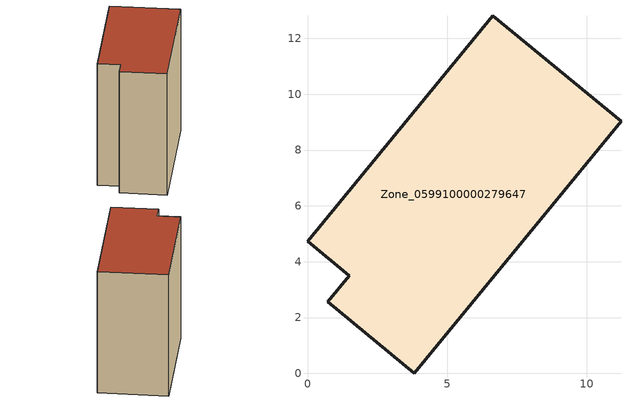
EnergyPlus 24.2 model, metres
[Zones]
Zone_0599100000279647
 floor ground (C_G): 0.72,2.57 1.49,3.5 0,4.73 6.64,12.82 11.23,9.03 3.83,0 z0
 wall outside (C_F): 1.49,3.5 0.72,2.57 3.83,0 11.23,9.03 6.64,12.82 0,4.73 1.49,3.5 z0:11.38
 roof outside (C_R): 6.64,12.82 0,4.73 1.49,3.5 0.72,2.57 3.83,0 11.23,9.03 z11.38
[BUILDING]
Pand.0599100000279647: North Axis=0; Terrain=City; Loads Convergence Tolerance Value=0.04; Temperature Convergence Tolerance Value=0.4; Solar Distribution=FullExterior; Maximum Number of Warmup Days=25; Minimum Number of Warmup Days=1
[Site:Location]
Rotterdam.The.Hague.AP_ZH_NLD Design_Conditions: Latitude=51.96; Longitude=4.45; Time Zone=1; Elevation=-4.5
[SITE:GROUNDTEMPERATURE:BUILDINGSURFACE]
18, 18, 18, 18, 18, 18, 18, 18, 18, 18, 18, 18
[MATERIAL] Thermal Absorptance=0.9; Solar Absorptance=0.7; Visible Absorptance=0.7
Name | Roughness | Thickness | Conductivity | Density | Specific Heat
G.TI.1946 | MediumSmooth | 0.15 | 1 | 540 | 1210
F.TI.1946 | Rough | 0.3 | 0.857143 | 1920 | 840
R.TI.1946 | MediumRough | 0.2 | 0.1 | 1500 | 1000
[CONSTRUCTION]
C_G: G.TI.1946
C_F: F.TI.1946
C_R: R.TI.1946
[ZONE]
Zone_0599100000279647: Type=1; Multiplier=1; Ceiling Height=Autocalculate; Volume=Autocalculate; Floor Area=autocalculate; Part of Total Floor Area=Yes
[ZONEINFILTRATION:DESIGNFLOWRATE]
Infil_Zone_0599100000279647: Zone or ZoneList or Space or SpaceList=Zone_0599100000279647; Schedule=AlwaysOn; Design Flow Rate Calculation Method=Flow/Area; Flow Rate per Floor Area=0.003; Constant Term Coefficient=1; Temperature Term Coefficient=0; Velocity Term Coefficient=0; Velocity Squared Term Coefficient=0
[HVACTEMPLATE:ZONE:IDEALLOADSAIRSYSTEM]
Zone_0599100000279647: Maximum Heating Supply Air Temperature=50; Minimum Cooling Supply Air Temperature=13; Maximum Heating Supply Air Humidity Ratio=0.0156; Minimum Cooling Supply Air Humidity Ratio=0.0077; Heating Limit=NoLimit; Cooling Limit=NoLimit; Dehumidification Control Type=ConstantSensibleHeatRatio; Cooling Sensible Heat Ratio=0.7; Dehumidification Setpoint=60; Humidification Control Type=None; Humidification Setpoint=30; Outdoor Air Method=None; Outdoor Air Flow Rate per Person=0.00944; Outdoor Air Flow Rate per Zone Floor Area=0; Outdoor Air Flow Rate per Zone=0; Demand Controlled Ventilation Type=None; Outdoor Air Economizer Type=NoEconomizer; Heat Recovery Type=None; Sensible Heat Recovery Effectiveness=0.7; Latent Heat Recovery Effectiveness=0.65
[ZONECONTROL:THERMOSTAT]
ThermostatControl_Zone_0599100000279647: Zone or ZoneList=Zone_0599100000279647; Control Type Schedule=DualSetpointControlType; Control 1=Thermostat_Zone_0599100000279647; Temperature Difference Between Cutout And Setpoint=0
[THERMOSTATSETPOINT:DUALSETPOINT]
Thermostat_Zone_0599100000279647: Heating Setpoint Temperature Schedule=HeatingSetpoint_Zone_0599100000279647; Cooling Setpoint Temperature Schedule=CoolingSetpoint_Zone_0599100000279647
[SCHEDULE:COMPACT]
HeatingSetpoint_Zone_0599100000279647: Through: 12/31, For: AllDays, Until: 24:00, 21
CoolingSetpoint_Zone_0599100000279647: Through: 12/31, For: AllDays, Until: 24:00, 24
DualSetpointControlType: Through: 12/31, For: AllDays, Until: 24:00, 4
AlwaysOn: Through: 12/31, For: AllDays, Until: 24:00, 1
